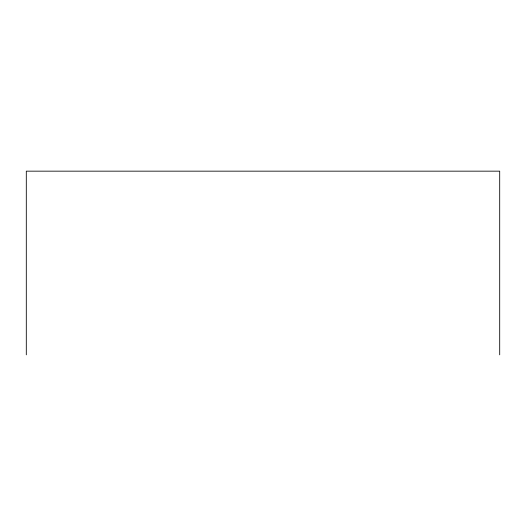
<?xml version="1.0" encoding="UTF-8"?>
<svg xmlns="http://www.w3.org/2000/svg" width="526" height="526" viewBox="0 0 526 526"><rect width="100%" height="100%" fill="white"/><g stroke="black" fill="none" stroke-linecap="round" stroke-linejoin="round"><path stroke-width="0.79" d="M499.7 354.84L499.7 171.16L26.3 171.16L26.3 354.84"/></g></svg>
